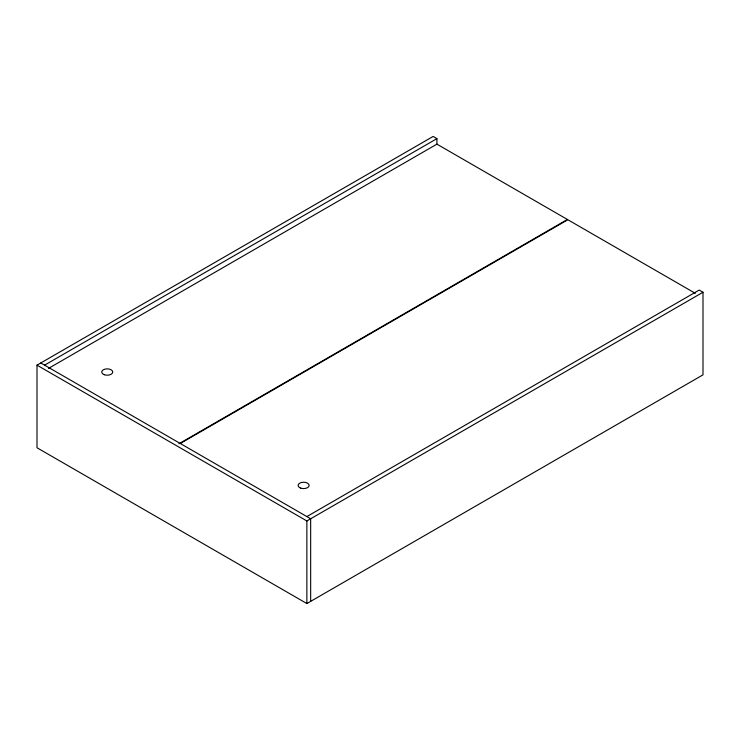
<?xml version="1.0" encoding="UTF-8"?>
<svg xmlns="http://www.w3.org/2000/svg" width="740" height="740" viewBox="0 0 740 740"><rect width="100%" height="100%" fill="white"/><g stroke="black" fill="none" stroke-linecap="round" stroke-linejoin="round"><path stroke-width="1.11" d="M306.869 516.576L699.207 290.062L703 292.254L703 374.847L306.869 603.553L37 447.746L37 365.153L433.131 136.447L436.924 138.639L436.924 144.374M44.585 365.153L436.924 138.639M48.461 368.418L436.924 144.143L567.413 219.484L178.951 443.76M180.384 443.436L567.848 219.734L695.35 293.345M37 365.153L306.869 520.96L703 292.254M40.793 362.961L310.661 518.768L310.661 601.361M306.869 520.96L306.869 603.553M300.718 488.123A5.522 3.191 0 0 0 309.144 485.505A5.522 3.191 0 0 0 301.014 482.6A5.522 3.191 0 0 0 300.718 488.123M104.331 374.736A5.522 3.191 0 0 0 112.758 372.128A5.522 3.191 0 0 0 104.627 369.223A5.522 3.191 0 0 0 104.331 374.736"/></g></svg>
